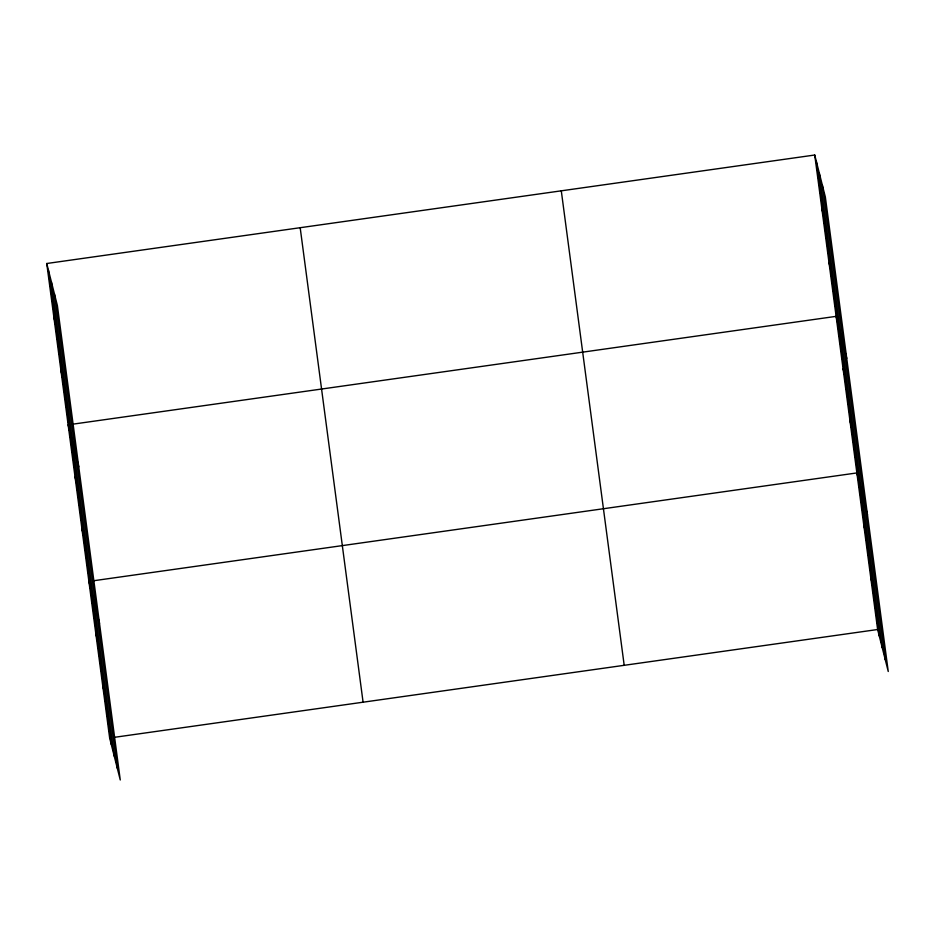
<?xml version="1.0" encoding="UTF-8"?>
<svg xmlns="http://www.w3.org/2000/svg" width="935" height="935" viewBox="0 0 935 935"><rect width="100%" height="100%" fill="white"/><g stroke="black" fill="none" stroke-linecap="round" stroke-linejoin="round"><path stroke-width="1.4" d="M46.75 263.506L57.374 305.488L120.264 779.977L109.652 737.995L46.75 263.506L814.736 155.023L825.348 197.005L888.25 671.494L877.626 629.512L814.736 155.023M72.451 424.221L836.112 316.357L846.736 358.339M93.208 580.799L856.869 472.935L867.493 514.916M113.965 737.388L877.626 629.512M821.853 208.797L823.501 215.272M828.983 262.583L830.619 269.046M843.031 368.542L844.667 375.017M849.95 420.738L851.586 427.201M863.788 525.131L865.424 531.594M870.707 577.316L872.343 583.791M53.879 317.281L55.516 323.744M61.009 371.055L62.645 377.518M68.138 424.829L78.762 466.81M75.057 477.025L76.693 483.488M81.976 529.222L83.612 535.685M88.895 581.406L99.519 623.388M95.814 633.603L97.45 640.078M102.733 685.799L104.369 692.262M822.391 185.294L885.281 659.771M819.329 173.209L882.231 647.698M816.372 161.498L879.262 635.975M561.292 190.822L624.194 665.311M300.182 227.708L363.084 702.197M54.405 293.765L117.307 768.254M51.355 281.692L114.245 756.181M48.386 269.97L111.288 744.459"/></g></svg>
